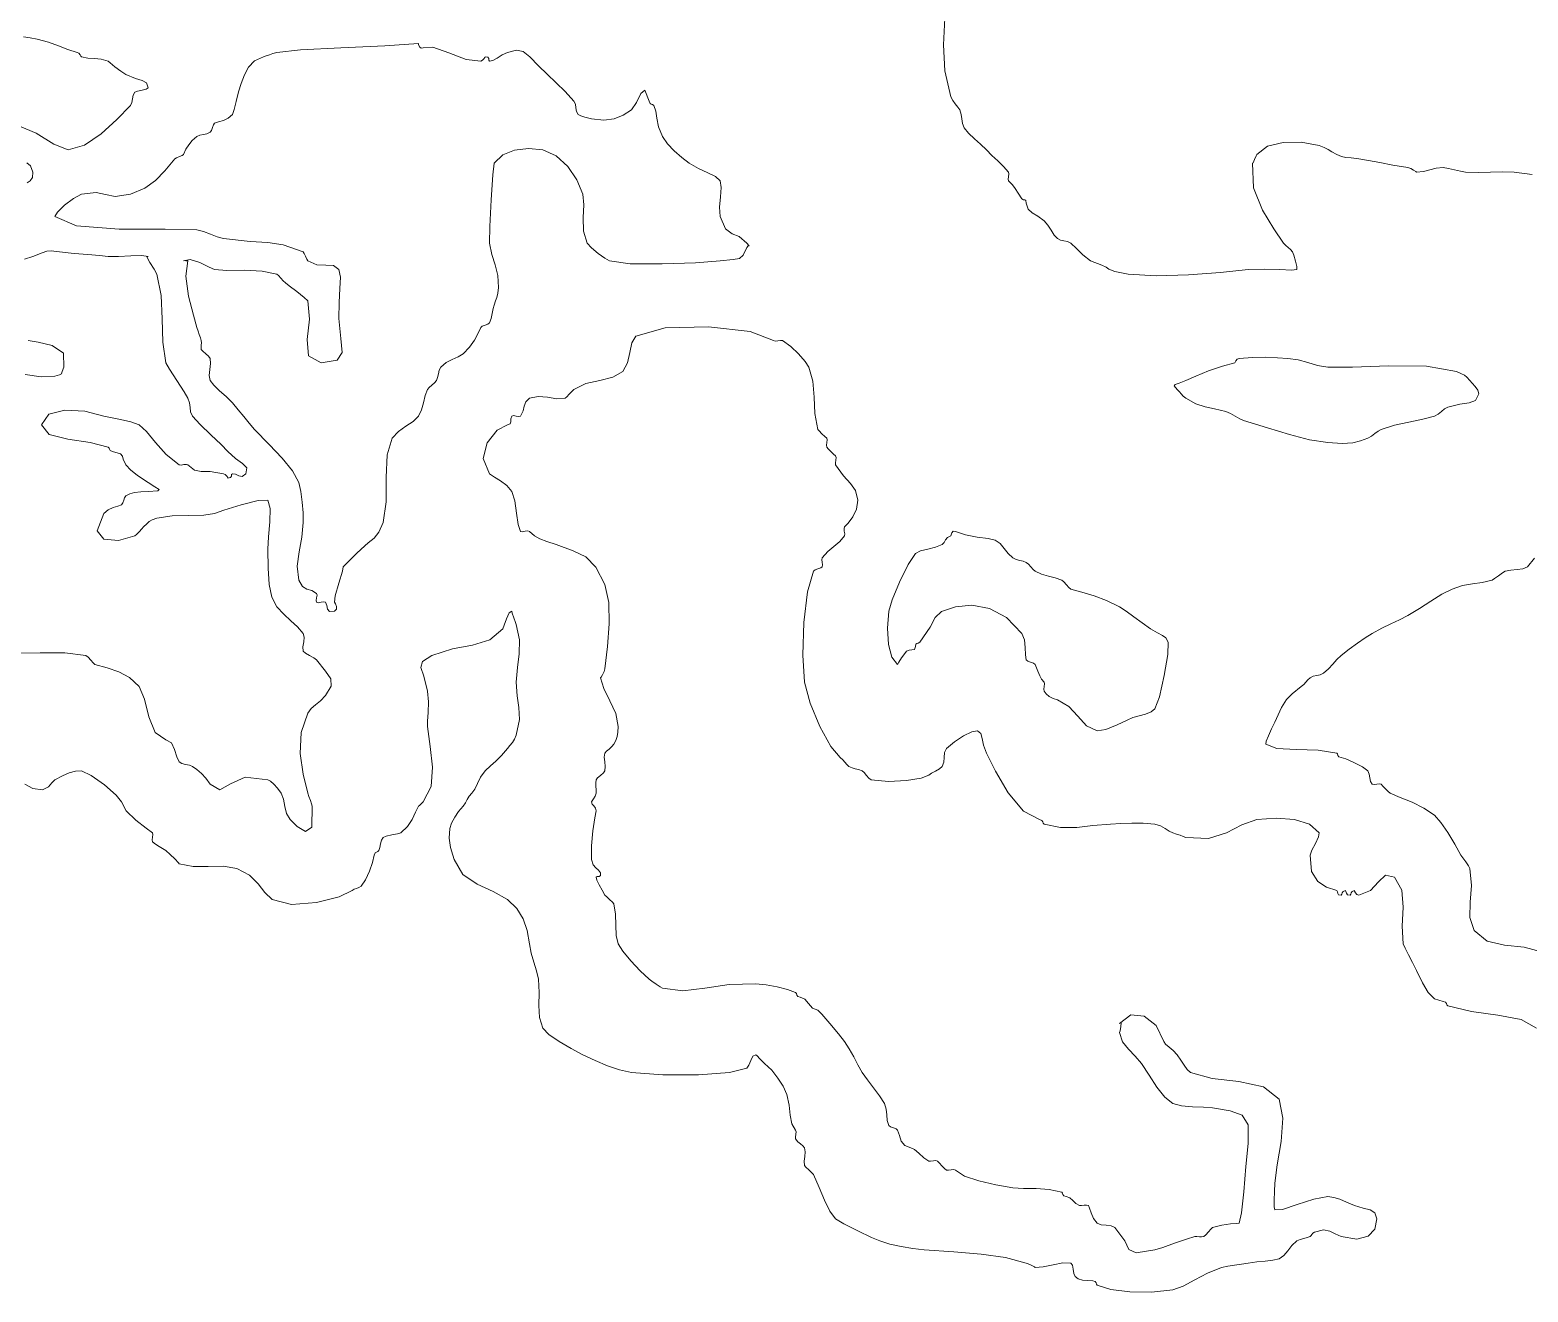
# Model space of a CAD drawing. Header units: inches. Extents: x 18 to 851, y -500 to 848.
# Drawn here: x 199.23 to 234.99, y 769.7 to 799.83 of the extents above; entities that cross this region are included whole.
import ezdxf

# ---------------------------------------------------------------- set-up
doc = ezdxf.new("R2010")
doc.units = ezdxf.units.IN
doc.header["$MEASUREMENT"] = 0
doc.layers.add('Layer 1', color=7, linetype='Continuous')

msp = doc.modelspace()

# ---------------------------------------------------------------- linework, layer by layer
at = {"layer": 'Layer 1', "lineweight": 0}
for points in [[(221.065, 800.113), (221.037, 799.478), (221.069, 798.86), (221.213, 798.241), (221.257, 798.153), (221.318, 798.07), (221.379, 797.993), (221.425, 797.924), (221.458, 797.817), (221.472, 797.71), (221.489, 797.604), (221.531, 797.5), (221.636, 797.369), (221.773, 797.238), (221.921, 797.106), (222.06, 796.971), (222.193, 796.838), (222.334, 796.708), (222.472, 796.577), (222.589, 796.441), (222.596, 796.396), (222.586, 796.332), (222.578, 796.27), (222.589, 796.229), (222.681, 796.14), (222.749, 796.046), (222.816, 795.938), (222.907, 795.806), (222.942, 795.782), (222.975, 795.777), (223, 795.76), (223.013, 795.7), (223.056, 795.559), (223.152, 795.469), (223.286, 795.389), (223.437, 795.276), (223.527, 795.171), (223.606, 795.052), (223.679, 794.939), (223.754, 794.853), (223.826, 794.816), (223.908, 794.8), (223.993, 794.784), (224.072, 794.747), (224.214, 794.615), (224.361, 794.465), (224.549, 794.323), (224.813, 794.218), (224.916, 794.174), (224.986, 794.123), (225.128, 794.065), (225.448, 794.006), (226.115, 793.968), (226.881, 793.991), (227.646, 794.048), (228.307, 794.112), (228.705, 794.127), (229.069, 794.112), (229.344, 794.098), (229.472, 794.112), (229.469, 794.184), (229.437, 794.318), (229.396, 794.456), (229.366, 794.536), (229.317, 794.594), (229.261, 794.639), (229.205, 794.685), (229.154, 794.747), (228.923, 795.086), (228.648, 795.536), (228.44, 796.068), (228.413, 796.653), (228.426, 796.665), (228.464, 796.741), (228.502, 796.826), (228.519, 796.865), (228.771, 797.058), (229.144, 797.151), (229.574, 797.154), (230.001, 797.077), (230.126, 797.031), (230.22, 796.982), (230.31, 796.926), (230.425, 796.865), (230.54, 796.817), (230.642, 796.793), (230.767, 796.779), (230.954, 796.759), (231.184, 796.722), (231.451, 796.668), (231.761, 796.606), (232.119, 796.547), (232.19, 796.525), (232.259, 796.489), (232.31, 796.456), (232.331, 796.441), (232.494, 796.457), (232.645, 796.497), (232.798, 796.535), (232.966, 796.547), (233.094, 796.529), (233.236, 796.497), (233.375, 796.462), (233.495, 796.441), (233.798, 796.429), (234.091, 796.438), (234.377, 796.45), (234.66, 796.441), (235.089, 796.383)], [(198.976, 797.536), (199.38, 797.367), (199.795, 797.106), (200.143, 796.971), (200.53, 797.081), (200.927, 797.351), (201.303, 797.695), (201.625, 798.029), (201.661, 798.102), (201.675, 798.191), (201.691, 798.279), (201.731, 798.347), (201.797, 798.371), (201.906, 798.394), (202.006, 798.42), (202.048, 798.453), (202.007, 798.569), (201.908, 798.624), (201.747, 798.673), (201.519, 798.771), (201.396, 798.851), (201.255, 798.957), (201.141, 799.05), (201.096, 799.088), (200.929, 799.135), (200.767, 799.153), (200.61, 799.165), (200.46, 799.194), (200.446, 799.211), (200.428, 799.243), (200.399, 799.277), (200.354, 799.3), (200.131, 799.37), (199.909, 799.455), (199.671, 799.542), (199.401, 799.618), (199.235, 799.648), (199.078, 799.668)], [(203.213, 792.735), (203.241, 792.642), (203.27, 792.561), (203.297, 792.488), (203.319, 792.418), (203.323, 792.366), (203.317, 792.312), (203.312, 792.257), (203.319, 792.206), (203.355, 792.163), (203.423, 792.106), (203.492, 792.046), (203.531, 791.994), (203.541, 791.868), (203.522, 791.726), (203.508, 791.585), (203.531, 791.465), (203.619, 791.351), (203.756, 791.222), (203.914, 791.083), (204.06, 790.936), (204.2, 790.769), (204.333, 790.604), (204.462, 790.446), (204.59, 790.3), (204.935, 789.94), (205.25, 789.611), (205.499, 789.309), (205.648, 789.03), (205.698, 788.818), (205.73, 788.565), (205.748, 788.307), (205.754, 788.077), (205.721, 787.725), (205.651, 787.375), (205.607, 787.033), (205.648, 786.7), (205.732, 786.547), (205.837, 786.484), (205.954, 786.45), (206.072, 786.383), (206.082, 786.341), (206.072, 786.277), (206.062, 786.214), (206.072, 786.171), (206.115, 786.161), (206.178, 786.171), (206.241, 786.181), (206.284, 786.171), (206.316, 786.095), (206.332, 786.008), (206.376, 785.949), (206.496, 785.959), (206.544, 786.003), (206.547, 786.069), (206.523, 786.132), (206.496, 786.171), (206.517, 786.325), (206.603, 786.627), (206.688, 786.912), (206.707, 787.018), (206.824, 787.139), (206.926, 787.24), (207.024, 787.336), (207.131, 787.441), (207.305, 787.593), (207.444, 787.705), (207.559, 787.843), (207.66, 788.077), (207.732, 788.572), (207.734, 789.148), (207.753, 789.692), (207.872, 790.088), (208.027, 790.251), (208.204, 790.375), (208.374, 790.488), (208.507, 790.618), (208.577, 790.763), (208.623, 790.934), (208.664, 791.105), (208.719, 791.253), (208.759, 791.301), (208.821, 791.356), (208.885, 791.413), (208.931, 791.465), (208.96, 791.539), (208.978, 791.625), (208.999, 791.71), (209.037, 791.783), (209.162, 791.892), (209.307, 791.967), (209.448, 792.029), (209.566, 792.1), (209.72, 792.258), (209.837, 792.428), (209.925, 792.594), (209.989, 792.735), (210.026, 792.762), (210.093, 792.785), (210.161, 792.811), (210.201, 792.841), (210.239, 792.947), (210.266, 793.067), (210.287, 793.181), (210.307, 793.265), (210.344, 793.365), (210.374, 793.45), (210.397, 793.548), (210.413, 793.688), (210.397, 793.97), (210.331, 794.225), (210.252, 794.476), (210.201, 794.747), (210.205, 795.143), (210.235, 795.776), (210.275, 796.372), (210.307, 796.653), (210.515, 796.851), (210.799, 796.965), (211.128, 797.003), (211.472, 796.971), (211.793, 796.832), (212.067, 796.578), (212.281, 796.256), (212.425, 795.912), (212.451, 795.662), (212.438, 795.354), (212.446, 795.034), (212.531, 794.747), (212.632, 794.632), (212.792, 794.5), (212.954, 794.385), (213.06, 794.324), (213.553, 794.255), (214.32, 794.248), (215.119, 794.279), (215.707, 794.324), (216.016, 794.351), (216.17, 794.378), (216.251, 794.458), (216.342, 794.642), (216.376, 794.682), (216.396, 794.684), (216.39, 794.692), (216.342, 794.747), (216.159, 794.901), (215.988, 794.967), (215.835, 795.083), (215.707, 795.382), (215.689, 795.606), (215.711, 795.854), (215.731, 796.077), (215.707, 796.229), (215.591, 796.334), (215.408, 796.425), (215.189, 796.524), (214.966, 796.653), (214.786, 796.791), (214.608, 796.948), (214.451, 797.117), (214.331, 797.288), (214.233, 797.521), (214.191, 797.728), (214.166, 797.899), (214.119, 798.029), (214.088, 798.058), (214.061, 798.062), (214.036, 798.077), (214.013, 798.135), (213.904, 798.395), (213.808, 798.321), (213.709, 798.103), (213.589, 797.924), (213.391, 797.799), (213.176, 797.714), (212.93, 797.681), (212.637, 797.712), (212.572, 797.727), (212.477, 797.753), (212.381, 797.785), (212.319, 797.818), (212.277, 797.886), (212.262, 797.972), (212.249, 798.06), (212.213, 798.135), (212.004, 798.364), (211.788, 798.575), (211.572, 798.778), (211.366, 798.982), (211.163, 799.195), (211.006, 799.32), (210.844, 799.355), (210.625, 799.3), (210.501, 799.239), (210.381, 799.165), (210.278, 799.106), (210.201, 799.088), (210.184, 799.111), (210.179, 799.151), (210.159, 799.187), (210.095, 799.194), (210.089, 799.18), (210.067, 799.147), (210.033, 799.111), (209.989, 799.088), (209.644, 799.127), (209.224, 799.286), (208.843, 799.425), (208.613, 799.406), (208.57, 799.396), (208.528, 799.434), (208.502, 799.485), (208.507, 799.512), (207.698, 799.454), (206.651, 799.405), (205.685, 799.357), (205.119, 799.3), (205.025, 799.272), (204.944, 799.243), (204.871, 799.216), (204.801, 799.194), (204.589, 799.097), (204.449, 798.945), (204.353, 798.76), (204.272, 798.559), (204.206, 798.354), (204.15, 798.128), (204.103, 797.932), (204.06, 797.818), (203.96, 797.725), (203.846, 797.671), (203.733, 797.638), (203.637, 797.606), (203.611, 797.57), (203.585, 797.504), (203.559, 797.437), (203.531, 797.395), (203.453, 797.358), (203.368, 797.338), (203.284, 797.319), (203.213, 797.288), (203.102, 797.196), (203.019, 797.096), (202.953, 796.985), (202.896, 796.865), (202.861, 796.841), (202.795, 796.812), (202.726, 796.784), (202.684, 796.759), (202.447, 796.473), (202.229, 796.239), (201.974, 796.054), (201.625, 795.912), (201.266, 795.858), (201.034, 795.903), (200.806, 795.953), (200.46, 795.912), (200.266, 795.813), (200.052, 795.648), (199.884, 795.482), (199.825, 795.382), (200.341, 795.158), (201.357, 795.082), (202.454, 795.077), (203.213, 795.065), (203.375, 795.027), (203.54, 794.961), (203.7, 794.895), (203.849, 794.853), (204.483, 794.788), (204.903, 794.763), (205.272, 794.704), (205.754, 794.536), (205.778, 794.5), (205.806, 794.434), (205.834, 794.365), (205.86, 794.324), (206.08, 794.231), (206.292, 794.221), (206.474, 794.209), (206.602, 794.112), (206.638, 793.932), (206.629, 793.661), (206.606, 793.325), (206.602, 792.947), (206.652, 792.465), (206.68, 792.136), (206.562, 791.948), (206.178, 791.889), (205.877, 792.052), (205.847, 792.447), (205.903, 792.934), (205.86, 793.371), (205.774, 793.449), (205.596, 793.591), (205.417, 793.729), (205.331, 793.794), (205.274, 793.843), (205.216, 793.909), (205.162, 793.971), (205.119, 794.006), (204.768, 794.079), (204.338, 794.096), (203.929, 794.094), (203.637, 794.112), (203.51, 794.172), (203.285, 794.28), (203.05, 794.356), (202.896, 794.324), (202.916, 794.328), (202.949, 794.323), (202.983, 794.319), (203.001, 794.324), (202.946, 793.958), (203.015, 793.477), (203.131, 793.023), (203.213, 792.735), (203.213, 792.735)], [(203.001, 794.324), (202.983, 794.319), (202.949, 794.323), (202.916, 794.328), (202.896, 794.324), (203.05, 794.356), (203.285, 794.28), (203.51, 794.172), (203.637, 794.112), (203.929, 794.094), (204.338, 794.096), (204.768, 794.079), (205.119, 794.006), (205.162, 793.971), (205.216, 793.909), (205.274, 793.843), (205.331, 793.794), (205.417, 793.729), (205.596, 793.591), (205.774, 793.449), (205.86, 793.371), (205.903, 792.934), (205.847, 792.447), (205.877, 792.052), (206.178, 791.889), (206.562, 791.948), (206.68, 792.136), (206.652, 792.465), (206.602, 792.947), (206.606, 793.325), (206.629, 793.661), (206.638, 793.932), (206.602, 794.112), (206.474, 794.209), (206.292, 794.221), (206.08, 794.231), (205.86, 794.324), (205.834, 794.365), (205.806, 794.434), (205.778, 794.5), (205.754, 794.536), (205.272, 794.704), (204.903, 794.763), (204.483, 794.788), (203.849, 794.853), (203.7, 794.895), (203.54, 794.961), (203.375, 795.027), (203.213, 795.065), (202.454, 795.077), (201.357, 795.082), (200.341, 795.158), (199.825, 795.382), (199.884, 795.482), (200.052, 795.648), (200.266, 795.813), (200.46, 795.912), (200.806, 795.953), (201.034, 795.903), (201.266, 795.858), (201.625, 795.912), (201.974, 796.054), (202.229, 796.239), (202.447, 796.473), (202.684, 796.759), (202.726, 796.784), (202.795, 796.812), (202.861, 796.841), (202.896, 796.865), (202.953, 796.985), (203.019, 797.096), (203.102, 797.196), (203.213, 797.288), (203.284, 797.319), (203.368, 797.338), (203.453, 797.358), (203.531, 797.395), (203.559, 797.437), (203.585, 797.504), (203.611, 797.57), (203.637, 797.606), (203.733, 797.638), (203.846, 797.671), (203.96, 797.725), (204.06, 797.818), (204.103, 797.932), (204.15, 798.128), (204.206, 798.354), (204.272, 798.559), (204.353, 798.76), (204.449, 798.945), (204.589, 799.097), (204.801, 799.194), (204.871, 799.216), (204.944, 799.243), (205.025, 799.272), (205.119, 799.3), (205.685, 799.357), (206.651, 799.405), (207.698, 799.454), (208.507, 799.512), (208.502, 799.485), (208.528, 799.434), (208.57, 799.396), (208.613, 799.406), (208.843, 799.425), (209.224, 799.286), (209.644, 799.127), (209.989, 799.088), (210.033, 799.111), (210.067, 799.147), (210.089, 799.18), (210.095, 799.194), (210.159, 799.187), (210.179, 799.151), (210.184, 799.111), (210.201, 799.088), (210.278, 799.106), (210.381, 799.165), (210.501, 799.239), (210.625, 799.3), (210.844, 799.355), (211.006, 799.32), (211.163, 799.195), (211.366, 798.982), (211.572, 798.778), (211.788, 798.575), (212.004, 798.364), (212.213, 798.135), (212.249, 798.06), (212.262, 797.972), (212.277, 797.886), (212.319, 797.818), (212.381, 797.785), (212.477, 797.753), (212.572, 797.727), (212.637, 797.712), (212.93, 797.681), (213.176, 797.714), (213.391, 797.799), (213.589, 797.924), (213.709, 798.103), (213.808, 798.321), (213.904, 798.395), (214.013, 798.135), (214.036, 798.077), (214.061, 798.062), (214.088, 798.058), (214.119, 798.029), (214.166, 797.899), (214.191, 797.728), (214.233, 797.521), (214.331, 797.288), (214.451, 797.117), (214.608, 796.948), (214.786, 796.791), (214.966, 796.653), (215.189, 796.524), (215.408, 796.425), (215.591, 796.334), (215.707, 796.229), (215.731, 796.077), (215.711, 795.854), (215.689, 795.606), (215.707, 795.382), (215.835, 795.083), (215.988, 794.967), (216.159, 794.901), (216.342, 794.747), (216.39, 794.692), (216.396, 794.684), (216.376, 794.682), (216.342, 794.642), (216.251, 794.458), (216.17, 794.378), (216.016, 794.351), (215.707, 794.324), (215.119, 794.279), (214.32, 794.248), (213.553, 794.255), (213.06, 794.324), (212.954, 794.385), (212.792, 794.5), (212.632, 794.632), (212.531, 794.747), (212.446, 795.034), (212.438, 795.354), (212.451, 795.662), (212.425, 795.912), (212.281, 796.256), (212.067, 796.578), (211.793, 796.832), (211.472, 796.971), (211.128, 797.003), (210.799, 796.965), (210.515, 796.851), (210.307, 796.653), (210.275, 796.372), (210.235, 795.776), (210.205, 795.143), (210.201, 794.747), (210.252, 794.476), (210.331, 794.225), (210.397, 793.97), (210.413, 793.688), (210.397, 793.548), (210.374, 793.45), (210.344, 793.365), (210.307, 793.265), (210.287, 793.181), (210.266, 793.067), (210.239, 792.947), (210.201, 792.841), (210.161, 792.811), (210.093, 792.785), (210.026, 792.762), (209.989, 792.735), (209.925, 792.594), (209.837, 792.428), (209.72, 792.258), (209.566, 792.1), (209.448, 792.029), (209.307, 791.967), (209.162, 791.892), (209.037, 791.783), (208.999, 791.71), (208.978, 791.625), (208.96, 791.539), (208.931, 791.465), (208.885, 791.413), (208.821, 791.356), (208.759, 791.301), (208.719, 791.253), (208.664, 791.105), (208.623, 790.934), (208.577, 790.763), (208.507, 790.618), (208.374, 790.488), (208.204, 790.375), (208.027, 790.251), (207.872, 790.088), (207.753, 789.692), (207.734, 789.148), (207.732, 788.572), (207.66, 788.077), (207.559, 787.843), (207.444, 787.705), (207.305, 787.593), (207.131, 787.441), (207.024, 787.336), (206.926, 787.24), (206.824, 787.139), (206.707, 787.018), (206.688, 786.912), (206.603, 786.627), (206.517, 786.325), (206.496, 786.171), (206.523, 786.132), (206.547, 786.069), (206.544, 786.003), (206.496, 785.959), (206.376, 785.949), (206.332, 786.008), (206.316, 786.095), (206.284, 786.171), (206.241, 786.181), (206.178, 786.171), (206.115, 786.161), (206.072, 786.171), (206.062, 786.214), (206.072, 786.277), (206.082, 786.341), (206.072, 786.383), (205.954, 786.45), (205.837, 786.484), (205.732, 786.547), (205.648, 786.7), (205.607, 787.033), (205.651, 787.375), (205.721, 787.725), (205.754, 788.077), (205.748, 788.307), (205.73, 788.565), (205.698, 788.818), (205.648, 789.03), (205.499, 789.309), (205.25, 789.611), (204.935, 789.94), (204.59, 790.3), (204.462, 790.446), (204.333, 790.604), (204.2, 790.769), (204.06, 790.936), (203.914, 791.083), (203.756, 791.222), (203.619, 791.351), (203.531, 791.465), (203.508, 791.585), (203.522, 791.726), (203.541, 791.868), (203.531, 791.994), (203.492, 792.046), (203.423, 792.106), (203.355, 792.163), (203.319, 792.206), (203.312, 792.257), (203.317, 792.312), (203.323, 792.366), (203.319, 792.418), (203.297, 792.488), (203.27, 792.561), (203.241, 792.642), (203.213, 792.735), (203.131, 793.023), (203.015, 793.477), (202.946, 793.958), (203.001, 794.324), (203.001, 794.324)], [(199.159, 796.183), (199.234, 796.236), (199.287, 796.312), (199.295, 796.441), (199.245, 796.589), (199.152, 796.663)], [(198.954, 784.956), (199.472, 784.963), (200.06, 784.966), (200.566, 784.9), (200.617, 784.862), (200.678, 784.793), (200.736, 784.724), (200.778, 784.688), (201.072, 784.605), (201.351, 784.513), (201.607, 784.376), (201.837, 784.159), (201.96, 783.855), (202.064, 783.436), (202.214, 783.061), (202.472, 782.889), (202.604, 782.813), (202.681, 782.653), (202.733, 782.478), (202.79, 782.359), (202.856, 782.323), (202.945, 782.3), (203.036, 782.28), (203.107, 782.253), (203.214, 782.179), (203.321, 782.085), (203.427, 781.97), (203.531, 781.83), (203.758, 781.692), (204.012, 781.834), (204.369, 782), (204.907, 781.936), (204.969, 781.899), (205.051, 781.831), (205.141, 781.735), (205.225, 781.618), (205.28, 781.468), (205.309, 781.298), (205.349, 781.13), (205.437, 780.982), (205.606, 780.816), (205.807, 780.697), (205.955, 780.799), (205.966, 781.3), (205.95, 781.363), (205.922, 781.443), (205.889, 781.531), (205.86, 781.618), (205.749, 782.065), (205.679, 782.561), (205.699, 783.062), (205.86, 783.524), (205.945, 783.635), (206.047, 783.725), (206.161, 783.819), (206.284, 783.947), (206.418, 784.168), (206.409, 784.341), (206.283, 784.529), (206.072, 784.794), (206.004, 784.846), (205.904, 784.899), (205.809, 784.953), (205.754, 785.006), (205.746, 785.104), (205.763, 785.224), (205.776, 785.341), (205.754, 785.43), (205.618, 785.584), (205.457, 785.731), (205.285, 785.887), (205.119, 786.065), (205, 786.292), (204.937, 786.599), (204.912, 786.982), (204.907, 787.441), (204.925, 787.737), (204.956, 788.092), (204.962, 788.413), (204.907, 788.606), (204.678, 788.604), (204.267, 788.499), (203.858, 788.368), (203.637, 788.289), (203.381, 788.248), (203.017, 788.243), (202.62, 788.234), (202.26, 788.183), (202.147, 788.142), (202.076, 788.097), (202.017, 788.041), (201.942, 787.971), (201.896, 787.925), (201.832, 787.857), (201.77, 787.792), (201.731, 787.759), (201.338, 787.645), (200.991, 787.676), (200.829, 787.881), (200.99, 788.289), (201.094, 788.382), (201.215, 788.434), (201.329, 788.466), (201.413, 788.5), (201.446, 788.544), (201.468, 788.606), (201.489, 788.668), (201.519, 788.712), (201.61, 788.762), (201.727, 788.794), (201.872, 788.812), (202.048, 788.818), (202.279, 788.828), (202.312, 788.862), (202.213, 788.927), (202.048, 789.03), (201.936, 789.104), (201.789, 789.204), (201.639, 789.322), (201.519, 789.453), (201.455, 789.585), (201.44, 789.662), (201.386, 789.714), (201.201, 789.771), (201.146, 789.795), (201.128, 789.824), (201.12, 789.853), (201.096, 789.877), (200.667, 789.986), (200.135, 790.064), (199.686, 790.18), (199.507, 790.406), (199.677, 790.659), (200.063, 790.756), (200.542, 790.731), (200.99, 790.618), (201.149, 790.58), (201.388, 790.536), (201.638, 790.48), (201.837, 790.406), (202.01, 790.245), (202.223, 789.984), (202.48, 789.697), (202.79, 789.453), (202.835, 789.448), (202.9, 789.457), (202.962, 789.464), (203.001, 789.453), (203.157, 789.323), (203.318, 789.292), (203.533, 789.29), (203.849, 789.241), (203.888, 789.22), (203.928, 789.184), (203.954, 789.15), (203.954, 789.136), (204.016, 789.148), (204.036, 789.184), (204.042, 789.221), (204.06, 789.241), (204.134, 789.227), (204.215, 789.188), (204.297, 789.177), (204.378, 789.241), (204.405, 789.381), (204.302, 789.488), (204.131, 789.604), (203.954, 789.771), (203.791, 789.941), (203.543, 790.171), (203.289, 790.413), (203.107, 790.618), (203.064, 790.717), (203.049, 790.824), (203.036, 790.933), (203.001, 791.042), (202.907, 791.193), (202.731, 791.465), (202.558, 791.737), (202.472, 791.889), (202.398, 792.384), (202.383, 792.94), (202.36, 793.499), (202.26, 794.006), (202.195, 794.123), (202.092, 794.286), (202.021, 794.416), (202.048, 794.43), (201.896, 794.454), (201.635, 794.443), (201.342, 794.426), (201.096, 794.43), (200.886, 794.45), (200.609, 794.471), (200.285, 794.499), (199.931, 794.536), (199.734, 794.559), (199.634, 794.556), (199.523, 794.516), (199.295, 794.43), (199.096, 794.366)], [(235.189, 776.006), (234.826, 776.208), (234.269, 776.314), (233.643, 776.398), (233.072, 776.536), (233.053, 776.558), (233.044, 776.592), (233.022, 776.625), (232.966, 776.642), (232.755, 776.704), (232.604, 776.857), (232.474, 777.087), (232.331, 777.383), (232.232, 777.571), (232.134, 777.753), (232.055, 777.91), (232.013, 778.018), (231.985, 778.438), (232.007, 778.889), (231.979, 779.301), (231.801, 779.606), (231.589, 779.654), (231.419, 779.496), (231.229, 779.287), (230.954, 779.183), (230.904, 779.199), (230.868, 779.235), (230.848, 779.271), (230.848, 779.289), (230.794, 779.268), (230.769, 779.233), (230.757, 779.2), (230.742, 779.183), (230.683, 779.19), (230.655, 779.228), (230.644, 779.27), (230.636, 779.289), (230.579, 779.27), (230.556, 779.235), (230.546, 779.201), (230.53, 779.183), (230.466, 779.186), (230.448, 779.22), (230.444, 779.262), (230.425, 779.289), (230.183, 779.373), (229.969, 779.509), (229.823, 779.747), (229.789, 780.136), (229.831, 780.254), (229.913, 780.414), (229.985, 780.568), (230.001, 780.665), (229.775, 780.872), (229.416, 780.985), (228.979, 781.018), (228.519, 780.982), (228.157, 780.858), (227.788, 780.668), (227.361, 780.53), (226.825, 780.559), (226.755, 780.581), (226.682, 780.608), (226.601, 780.637), (226.507, 780.665), (226.426, 780.705), (226.33, 780.771), (226.216, 780.836), (226.083, 780.877), (225.803, 780.901), (225.53, 780.902), (225.27, 780.891), (225.024, 780.877), (224.605, 780.839), (224.216, 780.796), (223.833, 780.793), (223.437, 780.877), (223.418, 780.898), (223.409, 780.933), (223.387, 780.965), (223.331, 780.982), (222.943, 781.181), (222.583, 781.624), (222.279, 782.143), (222.06, 782.571), (221.991, 782.761), (221.961, 782.92), (221.928, 783.038), (221.848, 783.101), (221.716, 783.079), (221.516, 782.984), (221.297, 782.843), (221.107, 782.677), (221.063, 782.584), (221.051, 782.469), (221.041, 782.352), (221.001, 782.253), (220.938, 782.199), (220.847, 782.143), (220.753, 782.088), (220.684, 782.042), (220.5, 781.975), (220.151, 781.915), (219.725, 781.891), (219.307, 781.936), (219.252, 781.971), (219.195, 782.037), (219.141, 782.104), (219.095, 782.147), (219.009, 782.182), (218.93, 782.199), (218.854, 782.217), (218.778, 782.253), (218.725, 782.3), (218.68, 782.356), (218.63, 782.413), (218.566, 782.465), (218.347, 782.727), (218.086, 783.204), (217.854, 783.762), (217.719, 784.265), (217.677, 784.91), (217.702, 785.69), (217.788, 786.42), (217.931, 786.912), (217.972, 786.942), (218.04, 786.968), (218.105, 786.992), (218.143, 787.018), (218.148, 787.067), (218.139, 787.126), (218.132, 787.184), (218.143, 787.229), (218.277, 787.383), (218.422, 787.504), (218.559, 787.62), (218.672, 787.759), (218.677, 787.805), (218.668, 787.869), (218.661, 787.932), (218.672, 787.971), (218.764, 788.063), (218.87, 788.209), (218.957, 788.396), (218.989, 788.606), (218.938, 788.837), (218.817, 789.007), (218.649, 789.189), (218.46, 789.453), (218.455, 789.499), (218.464, 789.563), (218.471, 789.626), (218.46, 789.665), (218.413, 789.707), (218.346, 789.769), (218.283, 789.833), (218.248, 789.877), (218.245, 789.922), (218.253, 789.987), (218.259, 790.05), (218.248, 790.088), (218.204, 790.128), (218.134, 790.195), (218.068, 790.262), (218.037, 790.3), (217.965, 790.68), (217.946, 791.072), (217.919, 791.449), (217.825, 791.783), (217.733, 791.921), (217.578, 792.099), (217.388, 792.278), (217.189, 792.418), (217.144, 792.422), (217.079, 792.414), (217.017, 792.407), (216.978, 792.418), (216.421, 792.635), (215.43, 792.747), (214.393, 792.721), (213.695, 792.523), (213.596, 792.365), (213.548, 792.135), (213.495, 791.888), (213.378, 791.677), (213.143, 791.542), (212.832, 791.468), (212.502, 791.392), (212.213, 791.253), (212.169, 791.209), (212.104, 791.14), (212.041, 791.074), (212.001, 791.042), (211.806, 791.032), (211.585, 791.066), (211.361, 791.087), (211.154, 791.042), (211.062, 790.958), (211.028, 790.854), (211.005, 790.739), (210.942, 790.618), (210.901, 790.608), (210.836, 790.618), (210.771, 790.627), (210.73, 790.618), (210.706, 790.55), (210.708, 790.483), (210.695, 790.431), (210.625, 790.406), (210.381, 790.278), (210.146, 789.978), (210.045, 789.601), (210.201, 789.241), (210.314, 789.159), (210.461, 789.07), (210.61, 788.961), (210.73, 788.818), (210.801, 788.596), (210.845, 788.302), (210.885, 788.028), (210.942, 787.865), (210.985, 787.856), (211.049, 787.866), (211.113, 787.875), (211.154, 787.865), (211.27, 787.754), (211.401, 787.683), (211.568, 787.623), (211.79, 787.547), (212.196, 787.403), (212.5, 787.253), (212.74, 787.012), (212.954, 786.594), (213.048, 786.168), (213.058, 785.659), (213.016, 785.114), (212.954, 784.583), (212.934, 784.515), (212.899, 784.439), (212.865, 784.383), (212.848, 784.371), (212.927, 784.111), (213.073, 783.82), (213.212, 783.513), (213.272, 783.206), (213.265, 783.068), (213.246, 782.964), (213.214, 782.875), (213.166, 782.783), (213.118, 782.726), (213.052, 782.667), (212.99, 782.613), (212.954, 782.571), (212.938, 782.472), (212.95, 782.361), (212.963, 782.25), (212.954, 782.147), (212.916, 782.097), (212.846, 782.035), (212.777, 781.977), (212.742, 781.936), (212.733, 781.859), (212.737, 781.778), (212.744, 781.696), (212.742, 781.618), (212.721, 781.542), (212.685, 781.479), (212.652, 781.432), (212.637, 781.406), (212.652, 781.353), (212.692, 781.309), (212.73, 781.26), (212.742, 781.194), (212.714, 781.022), (212.666, 780.714), (212.63, 780.355), (212.637, 780.03), (212.677, 779.903), (212.739, 779.831), (212.803, 779.779), (212.848, 779.712), (212.851, 779.649), (212.814, 779.628), (212.768, 779.622), (212.742, 779.606), (212.76, 779.538), (212.815, 779.425), (212.886, 779.296), (212.954, 779.183), (212.997, 779.136), (213.066, 779.073), (213.132, 779.012), (213.166, 778.971), (213.208, 778.722), (213.214, 778.462), (213.223, 778.218), (213.272, 778.018), (213.385, 777.846), (213.574, 777.615), (213.797, 777.373), (214.013, 777.171), (214.077, 777.124), (214.177, 777.055), (214.274, 776.991), (214.331, 776.959), (214.816, 776.896), (215.342, 776.959), (215.918, 777.049), (216.554, 777.065), (216.799, 777.036), (217.064, 776.987), (217.312, 776.925), (217.507, 776.854), (217.529, 776.828), (217.536, 776.793), (217.555, 776.763), (217.613, 776.748), (217.725, 776.695), (217.813, 776.589), (217.907, 776.483), (218.037, 776.43), (218.129, 776.335), (218.321, 776.116), (218.53, 775.868), (218.672, 775.688), (218.785, 775.51), (218.892, 775.317), (218.994, 775.125), (219.095, 774.947), (219.221, 774.767), (219.367, 774.58), (219.509, 774.391), (219.625, 774.206), (219.667, 774.073), (219.682, 773.933), (219.694, 773.797), (219.73, 773.677), (219.771, 773.646), (219.839, 773.621), (219.905, 773.598), (219.942, 773.571), (219.983, 773.445), (220.028, 773.31), (220.11, 773.199), (220.26, 773.147), (220.342, 773.107), (220.451, 773.017), (220.57, 772.912), (220.684, 772.83), (220.729, 772.825), (220.794, 772.834), (220.856, 772.841), (220.896, 772.83), (220.937, 772.783), (221, 772.716), (221.062, 772.653), (221.107, 772.618), (221.153, 772.614), (221.218, 772.623), (221.28, 772.628), (221.319, 772.618), (221.535, 772.473), (221.877, 772.357), (222.285, 772.266), (222.695, 772.194), (222.949, 772.176), (223.247, 772.173), (223.56, 772.154), (223.86, 772.089), (223.878, 772.067), (223.888, 772.033), (223.91, 772), (223.966, 771.983), (224.051, 771.952), (224.122, 771.887), (224.194, 771.817), (224.283, 771.771), (224.332, 771.77), (224.393, 771.777), (224.452, 771.781), (224.495, 771.771), (224.525, 771.708), (224.561, 771.592), (224.616, 771.458), (224.707, 771.348), (224.803, 771.311), (224.923, 771.299), (225.041, 771.285), (225.13, 771.242), (225.361, 770.927), (225.464, 770.717), (225.638, 770.637), (226.083, 770.712), (226.269, 770.771), (226.551, 770.869), (226.837, 770.968), (227.036, 771.03), (227.087, 771.033), (227.144, 771.026), (227.199, 771.021), (227.248, 771.03), (227.299, 771.071), (227.359, 771.139), (227.416, 771.205), (227.46, 771.242), (227.684, 771.301), (227.885, 771.329), (228.032, 771.339), (228.095, 771.348), (228.151, 771.596), (228.202, 772.099), (228.251, 772.703), (228.307, 773.253), (228.307, 773.7), (228.162, 773.929), (227.877, 774.032), (227.46, 774.101), (227.244, 774.119), (226.978, 774.13), (226.714, 774.152), (226.507, 774.206), (226.318, 774.356), (226.131, 774.598), (225.946, 774.881), (225.766, 775.159), (225.615, 775.334), (225.449, 775.499), (225.31, 775.678), (225.236, 775.9), (225.251, 775.938), (225.272, 776.043), (225.275, 776.13), (225.236, 776.112), (225.512, 776.321), (225.826, 776.294), (226.11, 776.07), (226.295, 775.688), (226.338, 775.621), (226.42, 775.552), (226.519, 775.473), (226.613, 775.371), (226.7, 775.244), (226.779, 775.119), (226.855, 775.015), (226.931, 774.947), (227.449, 774.799), (228.085, 774.727), (228.673, 774.606), (229.048, 774.312), (229.138, 773.856), (229.094, 773.297), (229.001, 772.742), (228.942, 772.3), (228.935, 772.103), (228.931, 771.901), (228.932, 771.74), (228.942, 771.665), (229.131, 771.677), (229.481, 771.792), (229.88, 771.924), (230.213, 771.983), (230.358, 771.964), (230.5, 771.919), (230.657, 771.853), (230.848, 771.771), (231.053, 771.708), (231.219, 771.666), (231.332, 771.597), (231.377, 771.453), (231.332, 771.204), (231.174, 771.036), (230.907, 770.97), (230.53, 771.03), (230.387, 771.093), (230.257, 771.158), (230.106, 771.186), (229.895, 771.136), (229.849, 771.108), (229.827, 771.079), (229.812, 771.051), (229.789, 771.03), (229.721, 771.006), (229.635, 770.984), (229.547, 770.959), (229.472, 770.924), (229.355, 770.818), (229.256, 770.692), (229.158, 770.577), (229.048, 770.5), (228.897, 770.464), (228.717, 770.445), (228.517, 770.428), (228.307, 770.395), (228.153, 770.368), (227.985, 770.347), (227.82, 770.322), (227.672, 770.289), (227.34, 770.155), (227.037, 769.994), (226.76, 769.847), (226.507, 769.759), (225.998, 769.705), (225.484, 769.711), (225.032, 769.769), (224.707, 769.865), (224.686, 769.891), (224.678, 769.925), (224.659, 769.955), (224.601, 769.971), (224.472, 769.978), (224.355, 769.992), (224.254, 770.021), (224.178, 770.077), (224.149, 770.149), (224.134, 770.25), (224.114, 770.343), (224.072, 770.395), (223.887, 770.401), (223.653, 770.357), (223.416, 770.306), (223.225, 770.289), (223.21, 770.303), (223.141, 770.337), (223.061, 770.374), (223.013, 770.395), (222.516, 770.533), (221.933, 770.611), (221.281, 770.661), (220.578, 770.712), (220.305, 770.743), (220.022, 770.788), (219.752, 770.849), (219.519, 770.924), (219.321, 771.01), (218.991, 771.164), (218.66, 771.33), (218.46, 771.453), (218.321, 771.639), (218.194, 771.896), (218.069, 772.197), (217.931, 772.512), (217.889, 772.562), (217.82, 772.623), (217.753, 772.682), (217.719, 772.724), (217.709, 772.826), (217.723, 772.938), (217.734, 773.048), (217.719, 773.147), (217.681, 773.195), (217.62, 773.241), (217.556, 773.294), (217.507, 773.359), (217.504, 773.405), (217.512, 773.47), (217.518, 773.533), (217.507, 773.571), (217.415, 773.719), (217.378, 773.925), (217.353, 774.166), (217.295, 774.418), (217.207, 774.617), (217.085, 774.814), (216.937, 774.998), (216.766, 775.159), (216.724, 775.201), (216.655, 775.272), (216.589, 775.34), (216.554, 775.371), (216.488, 775.334), (216.433, 775.235), (216.386, 775.124), (216.342, 775.053), (215.927, 774.942), (215.185, 774.887), (214.333, 774.889), (213.589, 774.947), (213.305, 775.008), (213.012, 775.104), (212.717, 775.229), (212.425, 775.371), (212.149, 775.517), (211.86, 775.685), (211.615, 775.855), (211.472, 776.006), (211.391, 776.262), (211.377, 776.547), (211.384, 776.854), (211.366, 777.171), (211.321, 777.376), (211.259, 777.581), (211.197, 777.792), (211.154, 778.018), (211.098, 778.339), (211, 778.618), (210.848, 778.862), (210.625, 779.077), (210.286, 779.265), (209.902, 779.44), (209.562, 779.672), (209.354, 780.03), (209.322, 780.133), (209.271, 780.317), (209.236, 780.542), (209.249, 780.771), (209.292, 780.9), (209.367, 781.04), (209.461, 781.178), (209.566, 781.3), (209.624, 781.38), (209.666, 781.463), (209.71, 781.545), (209.778, 781.618), (209.846, 781.709), (209.909, 781.843), (209.985, 781.997), (210.095, 782.147), (210.219, 782.266), (210.349, 782.38), (210.485, 782.511), (210.625, 782.677), (210.684, 782.75), (210.744, 782.826), (210.797, 782.906), (210.836, 782.995), (210.912, 783.369), (210.9, 783.66), (210.856, 783.937), (210.836, 784.265), (210.867, 784.611), (210.907, 784.942), (210.912, 785.278), (210.836, 785.642), (210.82, 785.686), (210.779, 785.797), (210.741, 785.911), (210.73, 785.959), (210.664, 785.916), (210.603, 785.78), (210.552, 785.627), (210.519, 785.536), (210.208, 785.272), (209.789, 785.149), (209.312, 785.061), (208.825, 784.9), (208.599, 784.756), (208.562, 784.616), (208.63, 784.405), (208.719, 784.053), (208.74, 783.792), (208.735, 783.54), (208.722, 783.333), (208.719, 783.206), (208.783, 782.726), (208.836, 782.232), (208.805, 781.776), (208.613, 781.406), (208.592, 781.384), (208.557, 781.351), (208.524, 781.318), (208.507, 781.3), (208.431, 781.158), (208.352, 780.987), (208.244, 780.815), (208.083, 780.665), (208.005, 780.643), (207.869, 780.617), (207.734, 780.589), (207.66, 780.559), (207.624, 780.489), (207.599, 780.402), (207.578, 780.314), (207.554, 780.242), (207.533, 780.221), (207.503, 780.208), (207.472, 780.186), (207.448, 780.136), (207.402, 779.963), (207.332, 779.75), (207.241, 779.545), (207.131, 779.395), (207.078, 779.361), (207.022, 779.341), (206.968, 779.321), (206.919, 779.289), (206.607, 779.14), (206.066, 779.005), (205.475, 778.959), (205.013, 779.077), (204.836, 779.245), (204.674, 779.451), (204.47, 779.655), (204.166, 779.818), (203.842, 779.871), (203.482, 779.863), (203.121, 779.86), (202.79, 779.924), (202.771, 779.955), (202.686, 780.044), (202.574, 780.152), (202.472, 780.242), (202.394, 780.294), (202.309, 780.343), (202.226, 780.395), (202.154, 780.453), (202.146, 780.497), (202.156, 780.561), (202.165, 780.625), (202.154, 780.665), (201.999, 780.777), (201.752, 780.966), (201.521, 781.19), (201.413, 781.406), (201.29, 781.564), (201.009, 781.81), (200.692, 782.039), (200.46, 782.147), (200.316, 782.141), (200.168, 782.099), (200.008, 782.028), (199.825, 781.936), (199.753, 781.862), (199.668, 781.763), (199.529, 781.697), (199.295, 781.724), (199.103, 781.831)], [(199.189, 792.418), (199.424, 792.381), (199.762, 792.301), (200.026, 792.12), (200.037, 791.783), (200.001, 791.678), (199.981, 791.625), (199.936, 791.598), (199.825, 791.571), (199.495, 791.555), (199.115, 791.611)], [(226.825, 791.465), (226.662, 791.401), (226.563, 791.372), (226.542, 791.337), (226.613, 791.253), (226.667, 791.195), (226.711, 791.144), (226.76, 791.094), (226.825, 791.042), (227.06, 790.907), (227.279, 790.836), (227.509, 790.789), (227.777, 790.724), (227.89, 790.677), (228.001, 790.615), (228.107, 790.554), (228.201, 790.512), (228.774, 790.332), (229.299, 790.173), (229.777, 790.052), (230.213, 789.982), (230.557, 789.964), (230.805, 789.981), (230.994, 790.025), (231.166, 790.088), (231.253, 790.137), (231.333, 790.199), (231.409, 790.259), (231.483, 790.3), (231.801, 790.396), (232.145, 790.473), (232.476, 790.543), (232.754, 790.618), (232.844, 790.664), (232.923, 790.727), (232.998, 790.788), (233.072, 790.83), (233.361, 790.901), (233.584, 790.931), (233.737, 790.99), (233.812, 791.147), (233.793, 791.233), (233.732, 791.324), (233.659, 791.405), (233.601, 791.465), (233.526, 791.548), (233.474, 791.594), (233.405, 791.628), (233.283, 791.677), (232.57, 791.808), (231.663, 791.82), (230.797, 791.788), (230.213, 791.783), (229.964, 791.826), (229.734, 791.892), (229.505, 791.956), (229.26, 791.994), (229.006, 792.01), (228.718, 792.021), (228.41, 792.019), (228.095, 791.994), (228.048, 791.974), (228.016, 791.938), (227.998, 791.904), (227.989, 791.889), (227.694, 791.812), (227.364, 791.696), (227.056, 791.571), (226.825, 791.465), (226.825, 791.465)], [(227.989, 791.889), (227.998, 791.904), (228.016, 791.938), (228.048, 791.974), (228.095, 791.994), (228.41, 792.019), (228.718, 792.021), (229.006, 792.01), (229.26, 791.994), (229.505, 791.956), (229.734, 791.892), (229.964, 791.826), (230.213, 791.783), (230.797, 791.788), (231.663, 791.82), (232.57, 791.808), (233.283, 791.677), (233.405, 791.628), (233.474, 791.594), (233.526, 791.548), (233.601, 791.465), (233.659, 791.405), (233.732, 791.324), (233.793, 791.233), (233.812, 791.147), (233.737, 790.99), (233.584, 790.931), (233.361, 790.901), (233.072, 790.83), (232.998, 790.788), (232.923, 790.727), (232.844, 790.664), (232.754, 790.618), (232.476, 790.543), (232.145, 790.473), (231.801, 790.396), (231.483, 790.3), (231.409, 790.259), (231.333, 790.199), (231.253, 790.137), (231.166, 790.088), (230.994, 790.025), (230.805, 789.981), (230.557, 789.964), (230.213, 789.982), (229.777, 790.052), (229.299, 790.173), (228.774, 790.332), (228.201, 790.512), (228.107, 790.554), (228.001, 790.615), (227.89, 790.677), (227.777, 790.724), (227.509, 790.789), (227.279, 790.836), (227.06, 790.907), (226.825, 791.042), (226.76, 791.094), (226.711, 791.144), (226.667, 791.195), (226.613, 791.253), (226.542, 791.337), (226.563, 791.372), (226.662, 791.401), (226.825, 791.465), (227.056, 791.571), (227.364, 791.696), (227.694, 791.812), (227.989, 791.889), (227.989, 791.889)], [(221.001, 787.547), (220.845, 787.484), (220.66, 787.441), (220.488, 787.397), (220.366, 787.335), (220.189, 787.072), (219.986, 786.653), (219.813, 786.231), (219.73, 785.959), (219.702, 785.553), (219.723, 785.166), (219.801, 784.858), (219.942, 784.688), (219.967, 784.738), (220.036, 784.843), (220.111, 784.95), (220.154, 785.006), (220.216, 785.031), (220.284, 785.033), (220.34, 785.047), (220.366, 785.112), (220.378, 785.172), (220.402, 785.189), (220.435, 785.193), (220.472, 785.218), (220.719, 785.576), (220.839, 785.806), (220.987, 785.955), (221.319, 786.065), (221.715, 786.102), (222.131, 786.025), (222.538, 785.81), (222.907, 785.43), (222.967, 785.276), (222.985, 785.094), (222.991, 784.92), (223.013, 784.794), (223.05, 784.768), (223.117, 784.745), (223.185, 784.72), (223.225, 784.688), (223.291, 784.528), (223.332, 784.416), (223.372, 784.334), (223.437, 784.265), (223.447, 784.227), (223.441, 784.164), (223.433, 784.099), (223.437, 784.053), (223.487, 783.982), (223.561, 783.922), (223.652, 783.875), (223.754, 783.841), (224.03, 783.687), (224.241, 783.45), (224.446, 783.223), (224.707, 783.101), (224.914, 783.137), (225.182, 783.244), (225.424, 783.358), (225.554, 783.418), (225.706, 783.457), (225.857, 783.502), (225.99, 783.559), (226.083, 783.63), (226.189, 783.916), (226.304, 784.421), (226.388, 784.927), (226.401, 785.218), (226.345, 785.321), (226.261, 785.382), (226.141, 785.44), (225.978, 785.536), (225.778, 785.677), (225.582, 785.824), (225.398, 785.959), (225.236, 786.065), (224.931, 786.215), (224.629, 786.326), (224.34, 786.412), (224.072, 786.488), (224.03, 786.523), (223.971, 786.59), (223.91, 786.66), (223.86, 786.7), (223.703, 786.753), (223.539, 786.797), (223.377, 786.845), (223.225, 786.912), (223.175, 786.954), (223.121, 787.015), (223.065, 787.078), (223.013, 787.124), (222.938, 787.155), (222.855, 787.172), (222.772, 787.192), (222.695, 787.229), (222.583, 787.336), (222.487, 787.459), (222.39, 787.573), (222.271, 787.653), (222.1, 787.692), (221.843, 787.729), (221.562, 787.782), (221.319, 787.865), (221.264, 787.87), (221.235, 787.832), (221.222, 787.784), (221.213, 787.759), (221.13, 787.721), (221.087, 787.664), (221.054, 787.601), (221.001, 787.547), (221.001, 787.547)], [(221.213, 787.759), (221.222, 787.784), (221.235, 787.832), (221.264, 787.87), (221.319, 787.865), (221.562, 787.782), (221.843, 787.729), (222.1, 787.692), (222.271, 787.653), (222.39, 787.573), (222.487, 787.459), (222.583, 787.336), (222.695, 787.229), (222.772, 787.192), (222.855, 787.172), (222.938, 787.155), (223.013, 787.124), (223.065, 787.078), (223.121, 787.015), (223.175, 786.954), (223.225, 786.912), (223.377, 786.845), (223.539, 786.797), (223.703, 786.753), (223.86, 786.7), (223.91, 786.66), (223.971, 786.59), (224.03, 786.523), (224.072, 786.488), (224.34, 786.412), (224.629, 786.326), (224.931, 786.215), (225.236, 786.065), (225.398, 785.959), (225.582, 785.824), (225.778, 785.677), (225.978, 785.536), (226.141, 785.44), (226.261, 785.382), (226.345, 785.321), (226.401, 785.218), (226.388, 784.927), (226.304, 784.421), (226.189, 783.916), (226.083, 783.63), (225.99, 783.559), (225.857, 783.502), (225.706, 783.457), (225.554, 783.418), (225.424, 783.358), (225.182, 783.244), (224.914, 783.137), (224.707, 783.101), (224.446, 783.223), (224.241, 783.45), (224.03, 783.687), (223.754, 783.841), (223.652, 783.875), (223.561, 783.922), (223.487, 783.982), (223.437, 784.053), (223.433, 784.099), (223.441, 784.164), (223.447, 784.227), (223.437, 784.265), (223.372, 784.334), (223.332, 784.416), (223.291, 784.528), (223.225, 784.688), (223.185, 784.72), (223.117, 784.745), (223.05, 784.768), (223.013, 784.794), (222.991, 784.92), (222.985, 785.094), (222.967, 785.276), (222.907, 785.43), (222.538, 785.81), (222.131, 786.025), (221.715, 786.102), (221.319, 786.065), (220.987, 785.955), (220.839, 785.806), (220.719, 785.576), (220.472, 785.218), (220.435, 785.193), (220.402, 785.189), (220.378, 785.172), (220.366, 785.112), (220.34, 785.047), (220.284, 785.033), (220.216, 785.031), (220.154, 785.006), (220.111, 784.95), (220.036, 784.843), (219.967, 784.738), (219.942, 784.688), (219.801, 784.858), (219.723, 785.166), (219.702, 785.553), (219.73, 785.959), (219.813, 786.231), (219.986, 786.653), (220.189, 787.072), (220.366, 787.335), (220.488, 787.397), (220.66, 787.441), (220.845, 787.484), (221.001, 787.547), (221.054, 787.601), (221.087, 787.664), (221.13, 787.721), (221.213, 787.759), (221.213, 787.759)], [(235.147, 787.226), (234.978, 787.018), (234.867, 786.971), (234.729, 786.952), (234.582, 786.939), (234.448, 786.912), (234.378, 786.872), (234.284, 786.804), (234.192, 786.737), (234.13, 786.7), (233.899, 786.647), (233.666, 786.613), (233.426, 786.569), (233.177, 786.488), (232.932, 786.362), (232.673, 786.201), (232.402, 786.024), (232.119, 785.853), (231.92, 785.751), (231.713, 785.654), (231.498, 785.551), (231.271, 785.43), (231.105, 785.325), (230.918, 785.194), (230.723, 785.049), (230.53, 784.9), (230.425, 784.803), (230.329, 784.695), (230.228, 784.584), (230.107, 784.477), (230.031, 784.439), (229.947, 784.421), (229.863, 784.404), (229.789, 784.371), (229.732, 784.322), (229.684, 784.268), (229.635, 784.212), (229.578, 784.159), (229.361, 783.987), (229.226, 783.854), (229.107, 783.661), (228.942, 783.312), (228.866, 783.149), (228.791, 782.986), (228.739, 782.854), (228.73, 782.783), (228.991, 782.681), (229.455, 782.655), (229.98, 782.641), (230.425, 782.571), (230.442, 782.55), (230.452, 782.515), (230.475, 782.482), (230.53, 782.465), (230.64, 782.43), (230.833, 782.348), (231.035, 782.245), (231.166, 782.147), (231.198, 782.07), (231.211, 781.979), (231.228, 781.892), (231.271, 781.83), (231.317, 781.824), (231.381, 781.833), (231.444, 781.84), (231.483, 781.83), (231.525, 781.783), (231.587, 781.716), (231.651, 781.653), (231.695, 781.618), (231.94, 781.512), (232.223, 781.396), (232.506, 781.259), (232.754, 781.088), (232.907, 780.917), (233.074, 780.674), (233.24, 780.4), (233.389, 780.136), (233.434, 780.069), (233.502, 779.973), (233.568, 779.878), (233.601, 779.818), (233.639, 779.413), (233.61, 779.014), (233.604, 778.647), (233.707, 778.336), (234.018, 778.085), (234.426, 777.989), (234.898, 777.934), (235.401, 777.806)]]:
    msp.add_lwpolyline(points, dxfattribs=at)

doc.saveas('drawing.dxf')
